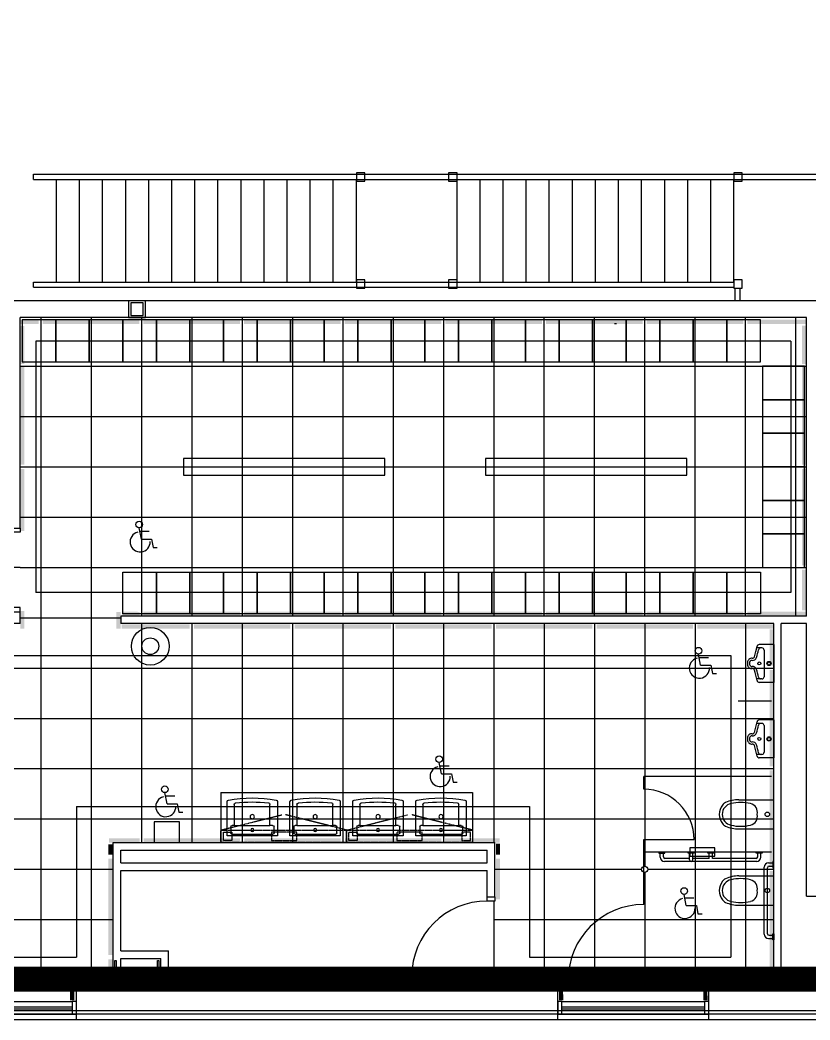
# Model space of a CAD drawing. Header units: inches. Extents: x -233729 to 737493, y -275239 to 196021.
# Drawn here: x 500226 to 509794, y -2869 to 9251 of the extents above; entities that cross this region are included whole.
import ezdxf

# ---------------------------------------------------------------- set-up
doc = ezdxf.new("R2010")
doc.units = ezdxf.units.IN
doc.header["$MEASUREMENT"] = 0
doc.linetypes.add('SHIDDEN', pattern=[0.09375, 0.0625, -0.03125])
for name, color, linetype in [('_FL_AREAS', 92, 'Continuous'), ('_FL_NEW WH_WALLS', 1, 'Continuous'), ('CONT-L', 2, 'Continuous')]:
    doc.layers.add(name, color=color, linetype=linetype)
doc.layers.add('PR-BLDG', color=18, linetype='Continuous', lineweight=30)

# ---------------------------------------------------------------- blocks, each defined once
blk = doc.blocks.new('A$Cd2fab3cb')
at = {"layer": 'PR-BLDG', "const_width": 1}
blk.add_lwpolyline([(-568.842, -884.207), (-414.586, 67.217), (0, 0), (-154.28, -951.574), (-568.867, -884.357)], dxfattribs=at)
blk = doc.blocks.new('HC')
at = {"layer": 'CONT-L'}
for p, q in [((-0.23, 0), (-1.24, 5.33)), ((-0.85, 3.73), (3.46, 3.73)), ((-0.23, 0), (4.63, 0)), ((4.63, 0), (5.37, -3.97)), ((5.37, -3.97), (7.34, -3.97))]:
    blk.add_line(p, q, dxfattribs=at)
blk.add_circle((-1.24, 6.91), 1.58, dxfattribs=at)
blk.add_arc((-0.82, -1.36), 4.81, 103.3425, 2.702, dxfattribs=at)
blk = doc.blocks.new('wall hung wc')
at = {"layer": 'CONT-L'}
for p, q in [((-6.98, -16.63), (-6.98, -0.06)), ((-6.98, -0.06), (6.98, -0.06)), ((6.98, -16.63), (6.98, -0.06))]:
    blk.add_line(p, q, dxfattribs=at)
blk.add_circle((0, -3.06), 1.07, dxfattribs=at)
for centre, radius, start, end in [((-0.9, -12.11), 4.36, 78.0886, 165.9035), ((0.9, -12.11), 4.36, 14.0965, 101.9114), ((13.31, -15.68), 19.02, 165.9035, 194.0965), ((-13.31, -15.68), 19.02, 345.9035, 14.0965), ((8.2, -16.75), 15.18, 179.55, 204.3406), ((-8.2, -16.75), 15.18, 335.6594, 0.45), ((-2.27, -21.49), 3.68, 204.3406, 234.3862), ((-0.12, -19.43), 5.09, 190.0201, 271.3952), ((0.12, -19.43), 5.09, 268.6048, 349.9799), ((2.27, -21.49), 3.68, 305.6138, 335.6594), ((0.55, -17.55), 8.53, 234.3862, 266.2973), ((-0.55, -17.55), 8.53, 273.7027, 305.6138)]:
    blk.add_arc(centre, radius, start, end, dxfattribs=at)
blk = doc.blocks.new('48grab')
at = {"layer": 'CONT-L'}
for p, q in [((-24.5625, 0.5), (-21.6875, 0.5)), ((-24.5625, 0), (-24.5625, 0.5)), ((-21.6875, 0), (-24.5625, 0)), ((-23.875, 2.5), (-23.875, 0.5)), ((-22.375, 2.25), (-22.375, 0.5)), ((-21.875, 4.5), (22.125, 4.5)), ((-21.6875, 0.5), (-21.6875, 0)), ((-21.625, 3), (-0.75, 3)), ((-1.4375, 0), (-1.4375, 0.5)), ((-1.4375, 0.5), (1.4375, 0.5)), ((1.4375, 0), (-1.4375, 0)), ((-0.75, 3), (-0.75, 0.5)), ((0.75, 3), (8.625, 3)), ((0.75, 3), (0.75, 0.5)), ((1.4375, 0.5), (1.4375, 0)), ((7.9375, 0), (7.9375, 0.5)), ((7.9375, 0.5), (10.8125, 0.5)), ((10.8125, 0), (7.9375, 0)), ((8.625, 3.75), (8.625, 0.5)), ((10.125, 3.75), (10.125, 0.5)), ((10.125, 3), (21.875, 3)), ((10.8125, 0.5), (10.8125, 0)), ((21.9375, 0.5), (21.9375, 0)), ((24.8125, 0.5), (21.9375, 0.5)), ((21.9375, 0), (24.8125, 0)), ((22.625, 2.25), (22.625, 0.5)), ((24.125, 2.5), (24.125, 0.5)), ((24.8125, 0), (24.8125, 0.5))]:
    blk.add_line(p, q, dxfattribs=at)
for centre, radius, start, end in [((-21.875, 2.5), 2, 90, 180), ((-21.625, 2.25), 0.75, 90, 180), ((9.375, 3.75), 0.75, 0, 180), ((21.875, 2.25), 0.75, 0, 90), ((22.125, 2.5), 2, 0, 90)]:
    blk.add_arc(centre, radius, start, end, dxfattribs=at)
blk = doc.blocks.new('36GRAB')
at = {"layer": 'CONT-L'}
for p, q in [((-18.6875, 0), (-18.6875, 0.5)), ((-18.6875, 0.5), (-15.8125, 0.5)), ((-15.8125, 0), (-18.6875, 0)), ((-18, 2.5), (-18, 0.5)), ((-16.5, 2.25), (-16.5, 0.5)), ((-16, 4.5), (16, 4.5)), ((-15.8125, 0.5), (-15.8125, 0)), ((-15.75, 3), (15.75, 3)), ((18.625, 0.5), (15.75, 0.5)), ((15.75, 0.5), (15.75, 0)), ((15.75, 0), (18.625, 0)), ((16.5, 2.25), (16.5, 0.5)), ((18, 2.5), (18, 0.5)), ((18.625, 0), (18.625, 0.5))]:
    blk.add_line(p, q, dxfattribs=at)
for centre, radius, start, end in [((-16, 2.5), 2, 90, 180), ((-15.75, 2.25), 0.75, 90, 180), ((15.75, 2.25), 0.75, 0, 90), ((16, 2.5), 2, 0, 90)]:
    blk.add_arc(centre, radius, start, end, dxfattribs=at)
blk = doc.blocks.new('urinal')
at = {"layer": 'CONT-L'}
for p, q in [((-9.03, 0), (-9.03, -6.98)), ((-9.03, 0), (9.03, 0)), ((-6.38, -4.63), (6.38, -4.63)), ((9.03, 0), (9.03, -6.98)), ((-7.38, -5.63), (-7.38, -8.1)), ((7.38, -5.63), (7.38, -8.1)), ((-0.44, -11.47), (0.44, -11.47)), ((-0.44, -12.47), (0.44, -12.47))]:
    blk.add_line(p, q, dxfattribs=at)
for centre, radius in [((0, -2.25), 1), ((0, -2.25), 0.75), ((0, -6.86), 0.713)]:
    blk.add_circle(centre, radius, dxfattribs=at)
for centre, radius, start, end in [((-6.38, -5.63), 1, 90, 180), ((6.38, -5.63), 1, 0, 90), ((-8.03, -6.98), 1, 180, 261.5514), ((-12.67, -38.22), 30.58, 71.8346, 81.5514), ((-6.38, -6.25), 1, 180, 258.8663), ((-12.67, -38.22), 31.58, 71.8346, 78.8663), ((-3.45, -10.11), 1, 353.635, 71.8346), ((-3.45, -10.11), 2, 353.635, 71.8346), ((3.45, -10.11), 2, 108.1654, 186.365), ((3.45, -10.11), 1, 108.1654, 186.365), ((12.67, -38.22), 31.58, 101.1337, 108.1654), ((12.67, -38.22), 30.58, 98.4486, 108.1654), ((6.38, -6.25), 1, 281.1337, 0), ((8.03, -6.98), 1, 278.4486, 0), ((-0.44, -10.45), 2.02, 173.635, 270), ((-0.44, -10.45), 1.02, 173.635, 270), ((0.44, -10.45), 2.02, 270, 6.365), ((0.44, -10.45), 1.02, 270, 6.365)]:
    blk.add_arc(centre, radius, start, end, dxfattribs=at)
blk = doc.blocks.new('above counter rectangular vessel sink')
at = {"layer": 'CONT-L'}
for p, q in [((12, 0), (-12, 0)), ((-12, 0), (-12, -16.27)), ((-10.15, -4.34), (-10.15, -1.34)), ((-9.55, -0.74), (9.8, -0.74)), ((10.4, -1.34), (10.4, -4.19)), ((12, -16.25), (12, 0)), ((-8.67, -4.94), (-9.55, -4.94)), ((-8.67, -14.92), (-8.67, -4.94)), ((-8.67, -4.94), (8.45, -4.94)), ((9.65, -4.94), (8.45, -4.94)), ((8.45, -4.94), (8.45, -14.95))]:
    blk.add_line(p, q, dxfattribs=at)
for centre, radius in [((0, -2.69), 0.75), ((0, -9.06), 1)]:
    blk.add_circle(centre, radius, dxfattribs=at)
for centre, radius, start, end in [((-9.55, -1.34), 0.6, 90, 180), ((-9.55, -4.34), 0.6, 180, 270), ((9.65, -4.19), 0.75, 270, 0), ((9.8, -1.34), 0.6, 0, 90), ((-11.27, -16.27), 0.724, 180, 259.8019), ((0, 46.38), 64.38, 259.8019, 280.1828), ((-7.92, -14.92), 0.75, 180, 263.7646), ((0, 57.6), 73.7, 263.7646, 276.056), ((7.7, -14.95), 0.75, 276.056, 0), ((11.25, -16.25), 0.75, 280.1828, 0)]:
    blk.add_arc(centre, radius, start, end, dxfattribs=at)
blk = doc.blocks.new('A$C61e42c62')
at = {"layer": '_FL_NEW WH_WALLS'}
h = blk.add_hatch(color=256, dxfattribs=at)
h.dxf.hatch_style = 1
h.paths.add_polyline_path([(2845.08, 3071.83), (2836.25, 3071.83), (2836.25, 3069.83), (2845.08, 3069.83)])
h = blk.add_hatch(color=256, dxfattribs=at)
h.dxf.hatch_style = 1
h.paths.add_polyline_path([(2838.31, 3050.75), (2838.25, 3068.9), (2836.25, 3068.9), (2836.31, 3050.75)])
h = blk.add_hatch(color=256, dxfattribs=at)
h.dxf.hatch_style = 1
h.paths.add_polyline_path([(2893.08, 3071.83), (2847.08, 3071.83), (2847.08, 3069.83), (2893.08, 3069.83)])
h = blk.add_hatch(color=256, dxfattribs=at)
h.dxf.hatch_style = 1
h.paths.add_polyline_path([(2941.08, 3071.83), (2895.08, 3071.83), (2895.08, 3069.83), (2941.08, 3069.83)])
h = blk.add_hatch(color=256, dxfattribs=at)
h.dxf.hatch_style = 1
h.paths.add_polyline_path([(2989.08, 3071.83), (2943.08, 3071.83), (2943.08, 3069.83), (2989.08, 3069.83)])
h = blk.add_hatch(color=256, dxfattribs=at)
h.dxf.hatch_style = 1
h.paths.add_polyline_path([(3037.08, 3071.83), (2991.08, 3071.83), (2991.08, 3069.83), (3037.08, 3069.83)])
h = blk.add_hatch(color=256, dxfattribs=at)
h.dxf.hatch_style = 1
h.paths.add_polyline_path([(3085.08, 3071.83), (3039.08, 3071.83), (3039.08, 3069.83), (3085.08, 3069.83)])
h = blk.add_hatch(color=256, dxfattribs=at)
h.dxf.hatch_style = 1
h.paths.add_polyline_path([(3133.08, 3071.83), (3087.08, 3071.83), (3087.08, 3069.83), (3133.08, 3069.83)])
h = blk.add_hatch(color=256, dxfattribs=at)
h.dxf.hatch_style = 1
h.paths.add_polyline_path([(3181.08, 3071.83), (3135.08, 3071.83), (3135.08, 3069.83), (3181.08, 3069.83)])
h = blk.add_hatch(color=256, dxfattribs=at)
h.dxf.hatch_style = 1
h.paths.add_polyline_path([(3211.25, 3071.83), (3183.08, 3071.83), (3183.08, 3069.83), (3211.25, 3069.83)])
h = blk.add_hatch(color=256, dxfattribs=at)
h.dxf.hatch_style = 1
h.paths.add_polyline_path([(3211.14, 3050.75), (3211.12, 3068.94), (3209.12, 3068.94), (3209.14, 3050.75)])
h = blk.add_hatch(color=256, dxfattribs=at)
h.dxf.hatch_style = 1
h.paths.add_polyline_path([(2838.31, 3002.64), (2838.29, 3049.28), (2836.29, 3049.28), (2836.31, 3002.64)])
h = blk.add_hatch(color=256, dxfattribs=at)
h.dxf.hatch_style = 1
h.paths.add_polyline_path([(3211.14, 3002.64), (3211.12, 3049.28), (3209.12, 3049.28), (3209.14, 3002.64)])
h = blk.add_hatch(color=256, dxfattribs=at)
h.dxf.hatch_style = 1
h.paths.add_polyline_path([(2838.31, 2971.01), (2838.31, 3000.64), (2836.31, 3000.64), (2836.31, 2971.01)])
h = blk.add_hatch(color=256, dxfattribs=at)
h.dxf.hatch_style = 1
h.paths.add_polyline_path([(3211.14, 2954.64), (3211.14, 3000.64), (3209.14, 3000.64), (3209.14, 2954.64)])
h = blk.add_hatch(color=256, dxfattribs=at)
h.dxf.hatch_style = 1
h.paths.add_polyline_path([(3211.14, 2933.19), (3211.14, 2952.64), (3209.14, 2952.64), (3209.14, 2933.19)])
h = blk.add_hatch(color=256, dxfattribs=at)
h.dxf.hatch_style = 1
h.paths.add_polyline_path([(2838.31, 2924.44), (2838.31, 2932.93), (2836.31, 2932.93), (2836.31, 2924.44)])
h = blk.add_hatch(color=256, dxfattribs=at)
h.dxf.hatch_style = 1
h.paths.add_polyline_path([(2884.22, 2924.42), (2884.22, 2932.45), (2882.22, 2932.45), (2882.22, 2924.42)])
h = blk.add_hatch(color=256, dxfattribs=at)
h.dxf.hatch_style = 1
h.paths.add_polyline_path([(2893.25, 2932.45), (2884.84, 2932.48), (2884.84, 2930.48), (2893.25, 2930.45)])
h = blk.add_hatch(color=256, dxfattribs=at)
h.dxf.hatch_style = 1
h.paths.add_polyline_path([(2941.08, 2932.48), (2895.08, 2932.48), (2895.08, 2930.48), (2941.08, 2930.48)])
h = blk.add_hatch(color=256, dxfattribs=at)
h.dxf.hatch_style = 1
h.paths.add_polyline_path([(2989.08, 2932.48), (2943.08, 2932.48), (2943.08, 2930.48), (2989.08, 2930.48)])
h = blk.add_hatch(color=256, dxfattribs=at)
h.dxf.hatch_style = 1
h.paths.add_polyline_path([(3037.08, 2932.48), (2991.08, 2932.48), (2991.08, 2930.48), (3037.08, 2930.48)])
h = blk.add_hatch(color=256, dxfattribs=at)
h.dxf.hatch_style = 1
h.paths.add_polyline_path([(3085.08, 2932.48), (3039.08, 2932.48), (3039.08, 2930.48), (3085.08, 2930.48)])
h = blk.add_hatch(color=256, dxfattribs=at)
h.dxf.hatch_style = 1
h.paths.add_polyline_path([(3133.08, 2932.48), (3087.08, 2932.48), (3087.08, 2930.48), (3133.08, 2930.48)])
h = blk.add_hatch(color=256, dxfattribs=at)
h.dxf.hatch_style = 1
h.paths.add_polyline_path([(3181.08, 2932.48), (3135.08, 2932.48), (3135.08, 2930.48), (3181.08, 2930.48)])
h = blk.add_hatch(color=256, dxfattribs=at)
h.dxf.hatch_style = 1
h.paths.add_polyline_path([(3211.25, 2932.48), (3183.08, 2932.48), (3183.08, 2930.48), (3211.25, 2930.48)])
h = blk.add_hatch(color=256, dxfattribs=at)
h.dxf.hatch_style = 1
h.paths.add_polyline_path([(2917.17, 2926.42), (2884.78, 2926.42), (2884.78, 2924.42), (2917.17, 2924.42)])
h = blk.add_hatch(color=256, dxfattribs=at)
h.dxf.hatch_style = 1
h.paths.add_polyline_path([(2965.17, 2926.42), (2919.17, 2926.42), (2919.17, 2924.42), (2965.17, 2924.42)])
h = blk.add_hatch(color=256, dxfattribs=at)
h.dxf.hatch_style = 1
h.paths.add_polyline_path([(3013.17, 2926.42), (2967.17, 2926.42), (2967.17, 2924.42), (3013.17, 2924.42)])
h = blk.add_hatch(color=256, dxfattribs=at)
h.dxf.hatch_style = 1
h.paths.add_polyline_path([(3061.17, 2926.42), (3015.17, 2926.42), (3015.17, 2924.42), (3061.17, 2924.42)])
h = blk.add_hatch(color=256, dxfattribs=at)
h.dxf.hatch_style = 1
h.paths.add_polyline_path([(3109.17, 2926.42), (3063.17, 2926.42), (3063.17, 2924.42), (3109.17, 2924.42)])
h = blk.add_hatch(color=256, dxfattribs=at)
h.dxf.hatch_style = 1
h.paths.add_polyline_path([(3157.17, 2926.42), (3111.17, 2926.42), (3111.17, 2924.42), (3157.17, 2924.42)])
h = blk.add_hatch(color=256, dxfattribs=at)
h.dxf.hatch_style = 1
h.paths.add_polyline_path([(3195.67, 2926.42), (3159.17, 2926.42), (3159.17, 2924.42), (3195.67, 2924.42)])
h = blk.add_hatch(color=256, dxfattribs=at)
h.dxf.hatch_style = 1
h.paths.add_polyline_path([(3195.63, 2906.75), (3195.63, 2924.09), (3193.63, 2924.09), (3193.63, 2906.75)])
h = blk.add_hatch(color=256, dxfattribs=at)
h.dxf.hatch_style = 1
h.paths.add_polyline_path([(3195.63, 2858.75), (3195.63, 2904.75), (3193.63, 2904.75), (3193.63, 2858.75)])
h = blk.add_hatch(color=256, dxfattribs=at)
h.dxf.hatch_style = 1
h.paths.add_polyline_path([(3195.63, 2810.75), (3195.63, 2856.75), (3193.63, 2856.75), (3193.63, 2810.75)])
h = blk.add_hatch(color=256, dxfattribs=at)
h.dxf.hatch_style = 1
h.paths.add_polyline_path([(2880.38, 2816.64), (2880.38, 2821.55), (2878.38, 2821.55), (2878.38, 2816.64)])
h = blk.add_hatch(color=256, dxfattribs=at)
h.dxf.hatch_style = 1
h.paths.add_polyline_path([(2893.24, 2824.33), (2878.7, 2824.33), (2878.71, 2822.33), (2893.24, 2822.33)])
h = blk.add_hatch(color=256, dxfattribs=at)
h.dxf.hatch_style = 1
h.paths.add_polyline_path([(2941.17, 2824.33), (2895.17, 2824.33), (2895.17, 2822.33), (2941.17, 2822.33)])
h = blk.add_hatch(color=256, dxfattribs=at)
h.dxf.hatch_style = 1
h.paths.add_polyline_path([(2989.17, 2824.33), (2943.17, 2824.33), (2943.17, 2822.33), (2989.17, 2822.33)])
h = blk.add_hatch(color=256, dxfattribs=at)
h.dxf.hatch_style = 1
h.paths.add_polyline_path([(3037.17, 2824.33), (2991.17, 2824.33), (2991.17, 2822.33), (3037.17, 2822.33)])
h = blk.add_hatch(color=256, dxfattribs=at)
h.dxf.hatch_style = 1
h.paths.add_polyline_path([(3065, 2824.33), (3038.89, 2824.33), (3038.89, 2822.33), (3065, 2822.33)])
h = blk.add_hatch(color=256, dxfattribs=at)
h.dxf.hatch_style = 1
h.paths.add_polyline_path([(3065.17, 2816.64), (3065.17, 2821.81), (3063.17, 2821.81), (3063.17, 2816.64)])
h = blk.add_hatch(color=256, dxfattribs=at)
h.dxf.hatch_style = 1
h.paths.add_polyline_path([(2880.38, 2768.64), (2880.38, 2814.64), (2878.38, 2814.64), (2878.38, 2768.64)])
h = blk.add_hatch(color=256, dxfattribs=at)
h.dxf.hatch_style = 1
h.paths.add_polyline_path([(3065.17, 2795.3), (3065.17, 2814.64), (3063.17, 2814.64), (3063.17, 2795.3)])
h = blk.add_hatch(color=256, dxfattribs=at)
h.dxf.hatch_style = 1
h.paths.add_polyline_path([(3195.63, 2762.75), (3195.63, 2808.75), (3193.63, 2808.75), (3193.63, 2762.75)])
h = blk.add_hatch(color=256, dxfattribs=at)
h.dxf.hatch_style = 1
h.paths.add_polyline_path([(2880.38, 2752.45), (2880.38, 2766.64), (2878.38, 2766.64), (2878.38, 2752.45)])
h = blk.add_hatch(color=256, dxfattribs=at)
h.dxf.hatch_style = 1
h.paths.add_polyline_path([(3195.63, 2752.45), (3195.63, 2760.75), (3193.63, 2760.75), (3193.63, 2752.45)])
h = blk.add_hatch(color=256, dxfattribs=at)
h.dxf.hatch_style = 1
h.paths.add_polyline_path([(2845.79, 2754.79), (2808.94, 2754.79), (2808.94, 2752.79), (2845.79, 2752.79)])
h = blk.add_hatch(color=256, dxfattribs=at)
h.dxf.hatch_style = 1
h.paths.add_polyline_path([(2877.81, 2754.79), (2846.5, 2754.79), (2846.5, 2752.79), (2877.81, 2752.79)])
h = blk.add_hatch(color=256, dxfattribs=at)
h.dxf.hatch_style = 1
h.paths.add_polyline_path([(3065.18, 2752.45), (3065.18, 2757.61), (3063.18, 2757.61), (3063.18, 2752.45)])
h = blk.add_hatch(color=256, dxfattribs=at)
h.dxf.hatch_style = 1
h.paths.add_polyline_path([(3109.17, 2754.58), (3064.26, 2754.58), (3064.26, 2752.58), (3109.17, 2752.58)])
h = blk.add_hatch(color=256, dxfattribs=at)
h.dxf.hatch_style = 1
h.paths.add_polyline_path([(3157.17, 2754.58), (3111.17, 2754.58), (3111.17, 2752.58), (3157.17, 2752.58)])
h = blk.add_hatch(color=256, dxfattribs=at)
h.dxf.hatch_style = 1
h.paths.add_polyline_path([(3193.33, 2754.58), (3159.17, 2754.58), (3159.17, 2752.58), (3193.33, 2752.58)])
h = blk.add_hatch(color=256, dxfattribs=at)
h.dxf.hatch_style = 1
h.paths.add_polyline_path([(2862.1, 2747.08), (2862.06, 2752.84), (2860.06, 2752.84), (2860.1, 2747.08)])
h = blk.add_hatch(color=256, dxfattribs=at)
h.dxf.hatch_style = 1
h.paths.add_polyline_path([(3095.25, 2747.08), (3095.21, 2752.84), (3093.21, 2752.84), (3093.25, 2747.08)])
h = blk.add_hatch(color=256, dxfattribs=at)
h.dxf.hatch_style = 1
h.paths.add_polyline_path([(3164.07, 2747.08), (3164.03, 2752.84), (3162.03, 2752.84), (3162.07, 2747.08)])
for p, q in [((2842.63, 3141.29), (3224.07, 3141.29)), ((2842.63, 3138.79), (2842.63, 3141.29)), ((2842.63, 3138.79), (3221.47, 3138.79)), ((2853.63, 3089.79), (2853.63, 3138.79)), ((2864.63, 3089.79), (2864.63, 3138.79)), ((2875.63, 3089.79), (2875.63, 3138.79)), ((2886.63, 3089.79), (2886.63, 3138.79)), ((2897.63, 3089.79), (2897.63, 3138.79)), ((2908.63, 3089.79), (2908.63, 3138.79)), ((2919.63, 3089.79), (2919.63, 3138.79)), ((2930.63, 3089.79), (2930.63, 3138.79)), ((2941.63, 3089.79), (2941.63, 3138.79)), ((2952.63, 3089.79), (2952.63, 3138.79)), ((2963.63, 3089.79), (2963.63, 3138.79)), ((2974.63, 3089.79), (2974.63, 3138.79)), ((2985.63, 3089.79), (2985.63, 3138.79)), ((2996.63, 3089.79), (2996.63, 3138.79)), ((3044.63, 3089.79), (3044.63, 3138.79)), ((3055.63, 3089.79), (3055.63, 3138.79)), ((3066.63, 3089.79), (3066.63, 3138.79)), ((3077.63, 3089.79), (3077.63, 3138.79)), ((3088.63, 3089.79), (3088.63, 3138.79)), ((3099.63, 3089.79), (3099.63, 3138.79)), ((3110.63, 3089.79), (3110.63, 3138.79)), ((3121.63, 3089.79), (3121.63, 3138.79)), ((3132.63, 3089.79), (3132.63, 3138.79)), ((3143.63, 3089.79), (3143.63, 3138.79)), ((3154.63, 3089.79), (3154.63, 3138.79)), ((3165.63, 3089.79), (3165.63, 3138.79)), ((3176.63, 3089.79), (3176.63, 3138.79)), ((2842.63, 3089.79), (3176.63, 3089.79)), ((2842.63, 3087.29), (2842.63, 3089.79)), ((2842.63, 3087.29), (3176.63, 3087.29)), ((3177.14, 3086.57), (3177.14, 3080.82)), ((3179.49, 3086.57), (3179.49, 3080.82)), ((3264, 3080.82), (2830.63, 3080.82)), ((3211.25, 3072.82), (2836.25, 3072.82)), ((2836.25, 2972.45), (2836.25, 3072.82)), ((2846.09, 3072.82), (2846.09, 2929.63)), ((2870.09, 3072.82), (2870.09, 2929.63)), ((2894.09, 3072.82), (2894.09, 2930.45)), ((2918.09, 3072.82), (2918.09, 2930.45)), ((2942.09, 3072.82), (2942.09, 2930.45)), ((2966.09, 3072.82), (2966.09, 2930.45)), ((2990.09, 3072.82), (2990.09, 2930.45)), ((3014.09, 3072.82), (3014.09, 2930.45)), ((3038.09, 3072.82), (3038.09, 2930.45)), ((3062.09, 3072.82), (3062.09, 2930.45)), ((3086.09, 3072.82), (3086.09, 2930.45)), ((3110.09, 3072.82), (3110.09, 2930.45)), ((3120.74, 3069.82), (3119.75, 3069.82)), ((3134.09, 3072.82), (3134.09, 2930.45)), ((3158.09, 3072.82), (3158.09, 2930.45)), ((3182.09, 3072.82), (3182.09, 2930.45)), ((3206.09, 3072.82), (3206.09, 2930.45)), ((3211.25, 2930.45), (3211.25, 3072.82)), ((3203.75, 3061.63), (2843.75, 3061.63)), ((2843.75, 3061.63), (2843.75, 2941.63)), ((3203.75, 3061.63), (3203.75, 2941.63)), ((2836.25, 3049.63), (3211.25, 3049.63)), ((2836.25, 3025.63), (3211.25, 3025.63)), ((2836.25, 3001.63), (3211.25, 3001.63)), ((2836.25, 2977.63), (3211.25, 2977.63)), ((2836.25, 2953.63), (2770.63, 2953.63)), ((2836.25, 2953.63), (3211.25, 2953.63)), ((2836.25, 2953.63), (3211.25, 2953.63)), ((3203.75, 2941.63), (2843.75, 2941.63)), ((2836.25, 2926.82), (2836.25, 2932.45)), ((3211.25, 2930.45), (2884.25, 2930.45)), ((2884.25, 2930.45), (2884.25, 2926.82)), ((2836.25, 2926.82), (2770.63, 2926.82)), ((2836.25, 2929.63), (2884.25, 2929.63)), ((2846.13, 2929.63), (2846.13, 2752.45)), ((2870.13, 2929.63), (2870.13, 2752.45)), ((3195.63, 2926.82), (2884.25, 2926.82)), ((2894.13, 2926.82), (2894.13, 2822.32)), ((2918.13, 2926.82), (2918.13, 2822.32)), ((2942.13, 2926.82), (2942.13, 2822.32)), ((2966.13, 2926.82), (2966.13, 2822.32)), ((2990.13, 2926.82), (2990.13, 2822.32)), ((3014.13, 2926.82), (3014.13, 2822.32)), ((3038.13, 2926.82), (3038.13, 2822.32)), ((3062.13, 2926.82), (3062.13, 2822.32)), ((3086.13, 2926.82), (3086.13, 2752.45)), ((3110.13, 2926.82), (3110.13, 2752.45)), ((3134.13, 2926.82), (3134.13, 2811.13)), ((3158.13, 2926.82), (3158.13, 2752.45)), ((3182.13, 2926.82), (3182.13, 2752.45)), ((3195.63, 2752.45), (3195.63, 2926.82)), ((3199.25, 2752.45), (3199.25, 2926.82)), ((3211.25, 2926.82), (3199.25, 2926.82)), ((3211.25, 2796.82), (3211.25, 2926.82)), ((2791.13, 2911.63), (3175.13, 2911.63)), ((3175.13, 2911.63), (3175.13, 2767.63)), ((2808.63, 2905.63), (3195.63, 2905.63)), ((3194.63, 2889.82), (3178.63, 2889.82)), ((2808.63, 2881.63), (3195.63, 2881.63)), ((2808.63, 2857.63), (3195.63, 2857.63)), ((3133.63, 2847.82), (3133.63, 2853.82)), ((3194.63, 2853.82), (3133.63, 2853.82)), ((2931.97, 2846.32), (3051.97, 2846.32)), ((2931.97, 2846.32), (2931.97, 2822.32)), ((3051.97, 2846.32), (3051.97, 2822.32)), ((2863.13, 2839.63), (3079.13, 2839.63)), ((2863.13, 2839.63), (2863.13, 2767.63)), ((3079.13, 2839.63), (3079.13, 2767.63)), ((2808.63, 2833.63), (3195.63, 2833.63)), ((2880.63, 2752.45), (2880.63, 2822.32)), ((2880.63, 2822.32), (3062.63, 2822.32)), ((3062.63, 2796.45), (3062.63, 2822.32)), ((3133.63, 2792.82), (3133.63, 2823.82)), ((3133.63, 2823.82), (3157.63, 2823.82)), ((2884.25, 2812.7), (2884.25, 2818.7)), ((2884.25, 2818.7), (3059, 2818.7)), ((3059, 2812.7), (3059, 2818.7)), ((3194.63, 2817.82), (3133.63, 2817.82)), ((2884.25, 2812.7), (3059, 2812.7)), ((2808.63, 2809.63), (2880.63, 2809.63)), ((2884.25, 2770.65), (2884.25, 2809.07)), ((2884.25, 2809.07), (3059, 2809.07)), ((3059, 2796.45), (3059, 2809.07)), ((3062.63, 2809.63), (3132.63, 2809.63)), ((3134.13, 2808.13), (3134.13, 2752.45)), ((3135.63, 2809.63), (3195.63, 2809.63)), ((3211.25, 2796.82), (3260.38, 2796.82)), ((3062.13, 2794.45), (3062.13, 2758.45)), ((2808.63, 2785.63), (2880.63, 2785.63)), ((3062.13, 2785.63), (3195.63, 2785.63)), ((2791.13, 2767.63), (2863.13, 2767.63)), ((2884.25, 2770.65), (2906.96, 2770.65)), ((2906.96, 2752.45), (2906.96, 2770.65)), ((3079.13, 2767.63), (3175.13, 2767.63)), ((2884.25, 2752.45), (2884.25, 2767.02)), ((2884.25, 2767.02), (2903.34, 2767.02)), ((2903.34, 2752.45), (2903.34, 2767.02)), ((2808.63, 2761.63), (2880.63, 2761.63)), ((2892, 2759.76), (2892, 2760.13)), ((3062.13, 2761.63), (3195.63, 2761.63)), ((3059, 2752.45), (3059, 2756.45)), ((3062.63, 2752.45), (3062.63, 2756.45)), ((3133.63, 2756.82), (3097.63, 2756.82)), ((3133.63, 2753.82), (3133.63, 2756.82)), ((3752.37, 2752.45), (2400, 2752.45)), ((3800.37, 2752.45), (2448, 2752.45)), ((2863.13, 2737.7), (2863.13, 2752.45)), ((3092.63, 2737.7), (3092.63, 2752.45)), ((3164.63, 2737.7), (3164.63, 2752.45)), ((2793.13, 2746.45), (2861.13, 2746.45)), ((2793.13, 2743.95), (2861.13, 2743.95)), ((3094.63, 2746.45), (3162.63, 2746.45)), ((3094.63, 2743.95), (3162.63, 2743.95)), ((3800.37, 2740.45), (2448, 2740.45)), ((2793.13, 2742.95), (2861.13, 2742.95)), ((2793.13, 2740.45), (2861.13, 2740.45)), ((3094.63, 2742.95), (3162.63, 2742.95)), ((3094.63, 2740.45), (3162.63, 2740.45)), ((3800.37, 2737.7), (2448, 2737.7))]:
    blk.add_line(p, q, dxfattribs=at)
at = {"layer": '_FL_NEW WH_WALLS', "linetype": 'SHIDDEN'}
for p, q in [((2931.97, 2828.32), (2961.06, 2835.63)), ((2991.97, 2828.32), (2962.87, 2835.63)), ((2991.97, 2828.32), (3021.06, 2835.63)), ((3051.97, 2828.32), (3022.87, 2835.63))]:
    blk.add_line(p, q, dxfattribs=at)
at = {"layer": '_FL_NEW WH_WALLS'}
for points in [[(2996.63, 3137.92), (3000.63, 3137.92), (3000.63, 3141.92), (2996.63, 3141.92)], [(3040.63, 3137.92), (3044.63, 3137.92), (3044.63, 3141.92), (3040.63, 3141.92)], [(3176.63, 3137.92), (3180.63, 3137.92), (3180.63, 3141.92), (3176.63, 3141.92)], [(2996.63, 3086.82), (3000.63, 3086.82), (3000.63, 3090.82), (2996.63, 3090.82)], [(3040.63, 3086.82), (3044.63, 3086.82), (3044.63, 3090.82), (3040.63, 3090.82)], [(3176.63, 3086.82), (3180.63, 3086.82), (3180.63, 3090.82), (3176.63, 3090.82)], [(2888, 3072.82), (2896, 3072.82), (2896, 3080.82), (2888, 3080.82)], [(2889, 3073.82), (2895, 3073.82), (2895, 3079.82), (2889, 3079.82)], [(2837.25, 3051.82), (2853.25, 3051.82), (2853.25, 3071.82), (2837.25, 3071.82)], [(2853.25, 3051.82), (2869.25, 3051.82), (2869.25, 3071.82), (2853.25, 3071.82)], [(2869.25, 3051.82), (2885.25, 3051.82), (2885.25, 3071.82), (2869.25, 3071.82)], [(2885.25, 3051.82), (2901.25, 3051.82), (2901.25, 3071.82), (2885.25, 3071.82)], [(2901.25, 3051.82), (2917.25, 3051.82), (2917.25, 3071.82), (2901.25, 3071.82)], [(2917.25, 3051.82), (2933.25, 3051.82), (2933.25, 3071.82), (2917.25, 3071.82)], [(2933.25, 3051.82), (2949.25, 3051.82), (2949.25, 3071.82), (2933.25, 3071.82)], [(2949.25, 3051.82), (2965.25, 3051.82), (2965.25, 3071.82), (2949.25, 3071.82)], [(2965.25, 3051.82), (2981.25, 3051.82), (2981.25, 3071.82), (2965.25, 3071.82)], [(2981.25, 3051.82), (2997.25, 3051.82), (2997.25, 3071.82), (2981.25, 3071.82)], [(2997.25, 3051.82), (3013.25, 3051.82), (3013.25, 3071.82), (2997.25, 3071.82)], [(3013.25, 3051.82), (3029.25, 3051.82), (3029.25, 3071.82), (3013.25, 3071.82)], [(3029.25, 3051.82), (3045.25, 3051.82), (3045.25, 3071.82), (3029.25, 3071.82)], [(3045.25, 3051.82), (3061.25, 3051.82), (3061.25, 3071.82), (3045.25, 3071.82)], [(3061.25, 3051.82), (3077.25, 3051.82), (3077.25, 3071.82), (3061.25, 3071.82)], [(3077.25, 3051.82), (3093.25, 3051.82), (3093.25, 3071.82), (3077.25, 3071.82)], [(3093.25, 3051.82), (3109.25, 3051.82), (3109.25, 3071.82), (3093.25, 3071.82)], [(3109.25, 3051.82), (3125.25, 3051.82), (3125.25, 3071.82), (3109.25, 3071.82)], [(3125.25, 3051.82), (3141.25, 3051.82), (3141.25, 3071.82), (3125.25, 3071.82)], [(3141.25, 3051.82), (3157.25, 3051.82), (3157.25, 3071.82), (3141.25, 3071.82)], [(3157.25, 3051.82), (3173.25, 3051.82), (3173.25, 3071.82), (3157.25, 3071.82)], [(3173.25, 3051.82), (3189.25, 3051.82), (3189.25, 3071.82), (3173.25, 3071.82)], [(3190.25, 3049.63), (3190.25, 3033.63), (3210.25, 3033.63), (3210.25, 3049.63)], [(3190.25, 3033.63), (3190.25, 3017.63), (3210.25, 3017.63), (3210.25, 3033.63)], [(3190.25, 3017.63), (3190.25, 3001.63), (3210.25, 3001.63), (3210.25, 3017.63)], [(3010.25, 2997.63), (3010.25, 3005.63), (2914.25, 3005.63), (2914.25, 2997.63)], [(3154.25, 2997.63), (3154.25, 3005.63), (3058.25, 3005.63), (3058.25, 2997.63)], [(3190.25, 3001.63), (3190.25, 2985.63), (3210.25, 2985.63), (3210.25, 3001.63)], [(3190.25, 2985.63), (3190.25, 2969.63), (3210.25, 2969.63), (3210.25, 2985.63)], [(2836.25, 2970.45), (2832.63, 2970.45), (2832.63, 2972.45), (2836.25, 2972.45)], [(3190.25, 2969.63), (3190.25, 2953.63), (3210.25, 2953.63), (3210.25, 2969.63)], [(2885.25, 2951.45), (2901.25, 2951.45), (2901.25, 2931.45), (2885.25, 2931.45)], [(2901.25, 2951.45), (2917.25, 2951.45), (2917.25, 2931.45), (2901.25, 2931.45)], [(2917.25, 2951.45), (2933.25, 2951.45), (2933.25, 2931.45), (2917.25, 2931.45)], [(2933.25, 2951.45), (2949.25, 2951.45), (2949.25, 2931.45), (2933.25, 2931.45)], [(2949.25, 2951.45), (2965.25, 2951.45), (2965.25, 2931.45), (2949.25, 2931.45)], [(2965.25, 2951.45), (2981.25, 2951.45), (2981.25, 2931.45), (2965.25, 2931.45)], [(2981.25, 2951.45), (2997.25, 2951.45), (2997.25, 2931.45), (2981.25, 2931.45)], [(2997.25, 2951.45), (3013.25, 2951.45), (3013.25, 2931.45), (2997.25, 2931.45)], [(3013.25, 2951.45), (3029.25, 2951.45), (3029.25, 2931.45), (3013.25, 2931.45)], [(3029.25, 2951.45), (3045.25, 2951.45), (3045.25, 2931.45), (3029.25, 2931.45)], [(3045.25, 2951.45), (3061.25, 2951.45), (3061.25, 2931.45), (3045.25, 2931.45)], [(3061.25, 2951.45), (3077.25, 2951.45), (3077.25, 2931.45), (3061.25, 2931.45)], [(3077.25, 2951.45), (3093.25, 2951.45), (3093.25, 2931.45), (3077.25, 2931.45)], [(3093.25, 2951.45), (3109.25, 2951.45), (3109.25, 2931.45), (3093.25, 2931.45)], [(3109.25, 2951.45), (3125.25, 2951.45), (3125.25, 2931.45), (3109.25, 2931.45)], [(3125.25, 2951.45), (3141.25, 2951.45), (3141.25, 2931.45), (3125.25, 2931.45)], [(3141.25, 2951.45), (3157.25, 2951.45), (3157.25, 2931.45), (3141.25, 2931.45)], [(3157.25, 2951.45), (3173.25, 2951.45), (3173.25, 2931.45), (3157.25, 2931.45)], [(3173.25, 2951.45), (3189.25, 2951.45), (3189.25, 2931.45), (3173.25, 2931.45)], [(2832.63, 2932.45), (2836.25, 2932.45), (2836.25, 2934.45), (2832.63, 2934.45)], [(2900.23, 2822.32), (2912.23, 2822.32), (2912.23, 2832.32), (2900.23, 2832.32)], [(2937.19, 2823.32), (2933.19, 2823.32), (2933.19, 2827.32), (2937.19, 2827.32)], [(3155.56, 2815.82), (3167.56, 2815.82), (3167.56, 2819.82), (3155.56, 2819.82)], [(3062.63, 2794.45), (3059, 2794.45), (3059, 2796.45), (3062.63, 2796.45)], [(3059, 2758.45), (3023, 2758.45), (3023, 2760.2), (3059, 2760.2)], [(3059, 2756.45), (3062.63, 2756.45), (3062.63, 2758.45), (3059, 2758.45)], [(2808.91, 2754.79), (2845.79, 2754.79), (2845.79, 2752.79), (2808.91, 2752.79)], [(2846.5, 2754.79), (2877.81, 2754.79), (2877.81, 2752.79), (2846.5, 2752.79)], [(2861.13, 2746.45), (2861.13, 2740.45), (2863.13, 2740.45), (2863.13, 2746.45)], [(3092.63, 2746.45), (3092.63, 2740.45), (3094.63, 2740.45), (3094.63, 2746.45)], [(3162.63, 2746.45), (3162.63, 2740.45), (3164.63, 2740.45), (3164.63, 2746.45)]]:
    blk.add_lwpolyline(points, close=True, dxfattribs=at)
at = {"layer": '_FL_NEW WH_WALLS', "linetype": 'SHIDDEN'}
for points in [[(2991.97, 2828.32), (2991.97, 2822.32), (2931.97, 2822.32), (2931.97, 2828.32)], [(2956.19, 2823.32), (2968.19, 2823.32), (2968.19, 2827.32), (2956.19, 2827.32)], [(3051.97, 2828.32), (3051.97, 2822.32), (2991.97, 2822.32), (2991.97, 2828.32)], [(2996.97, 2823.32), (2992.97, 2823.32), (2992.97, 2827.32), (2996.97, 2827.32)], [(3015.97, 2823.32), (3027.97, 2823.32), (3027.97, 2827.32), (3015.97, 2827.32)], [(3046.97, 2823.32), (3050.97, 2823.32), (3050.97, 2827.32), (3046.97, 2827.32)]]:
    blk.add_lwpolyline(points, close=True, dxfattribs=at)
at = {"layer": '_FL_NEW WH_WALLS'}
blk.add_lwpolyline([(2902.5, 2759.95), (2902.5, 2753.75), (2901.86, 2753.75), (2901.86, 2759.03, 0.414214), (2901.13, 2759.76), (2882.88, 2759.76, 0.414214), (2882.14, 2759.03), (2882.14, 2753.75), (2881.5, 2753.75), (2881.5, 2766.15), (2882.14, 2766.15), (2882.14, 2760.87, 0.414214), (2882.88, 2760.13), (2901.13, 2760.13, 0.414214), (2901.86, 2760.87), (2901.86, 2766.15), (2902.5, 2766.15), (2902.5, 2759.95)], format="xyb", dxfattribs=at)
for centre, radius in [((2898.35, 2916.03), 9), ((2898.35, 2916.03), 4), ((3134.13, 2809.63), 1.5)]:
    blk.add_circle(centre, radius, dxfattribs=at)
for centre, radius, start, end in [((3133.63, 2823.82), 24, 0, 90), ((3059, 2758.45), 36, 90, 180), ((3133.63, 2756.82), 36, 90, 180)]:
    blk.add_arc(centre, radius, start, end, dxfattribs=at)
for p in [(2894.32, 2967.16), (3161.02, 2906.99), (3037.39, 2855.21), (2906.56, 2840.86), (3154.12, 2792.32)]:
    blk.add_blockref('HC', p, dxfattribs=at)
for name, p, rotation in [('urinal', (3195.63, 2907.82), 270), ('urinal', (3195.63, 2871.82), 270), ('wall hung wc', (3195.63, 2835.82), 270), ('48grab', (3165.63, 2817.82), 180), ('36GRAB', (3195.63, 2794.63), 90), ('wall hung wc', (3195.63, 2799.45), 270)]:
    blk.add_blockref(name, p, dxfattribs=dict(at, rotation=rotation))
at = {"layer": '_FL_NEW WH_WALLS', "xscale": -1, "rotation": 180}
for p in [(2946.97, 2825.63), (2976.97, 2825.63), (3006.97, 2825.63), (3036.97, 2825.63)]:
    blk.add_blockref('above counter rectangular vessel sink', p, dxfattribs=at)

msp = doc.modelspace()

# ---------------------------------------------------------------- linework, layer by layer
at = {"layer": '_FL_AREAS', "elevation": -162219.4368}
msp.add_lwpolyline([(364480.62469, -2754.06185), (658427.72924, -2754.06185), (658427.72924, 126712.79719), (364480.62469, 126712.79719)], close=True, dxfattribs=at)

# ---------------------------------------------------------------- block references
at = {"layer": '_FL_NEW WH_WALLS', "color": 0, "xscale": 304.799999999516, "yscale": 304.799999999516, "zscale": 304.799999999516, "rotation": 279.2093042914935}
msp.add_blockref('A$Cd2fab3cb', (657699.67072, -2373.84916, -162219.4368), dxfattribs=at)
at = {"layer": '_FL_NEW WH_WALLS', "color": 0, "xscale": 25.39999999990112, "yscale": 25.39999999990112, "zscale": 25.39999999990112}
msp.add_blockref('A$C61e42c62', (428185.33739, -72406.61113, -162219.4368), dxfattribs=at)

doc.saveas('drawing.dxf')
